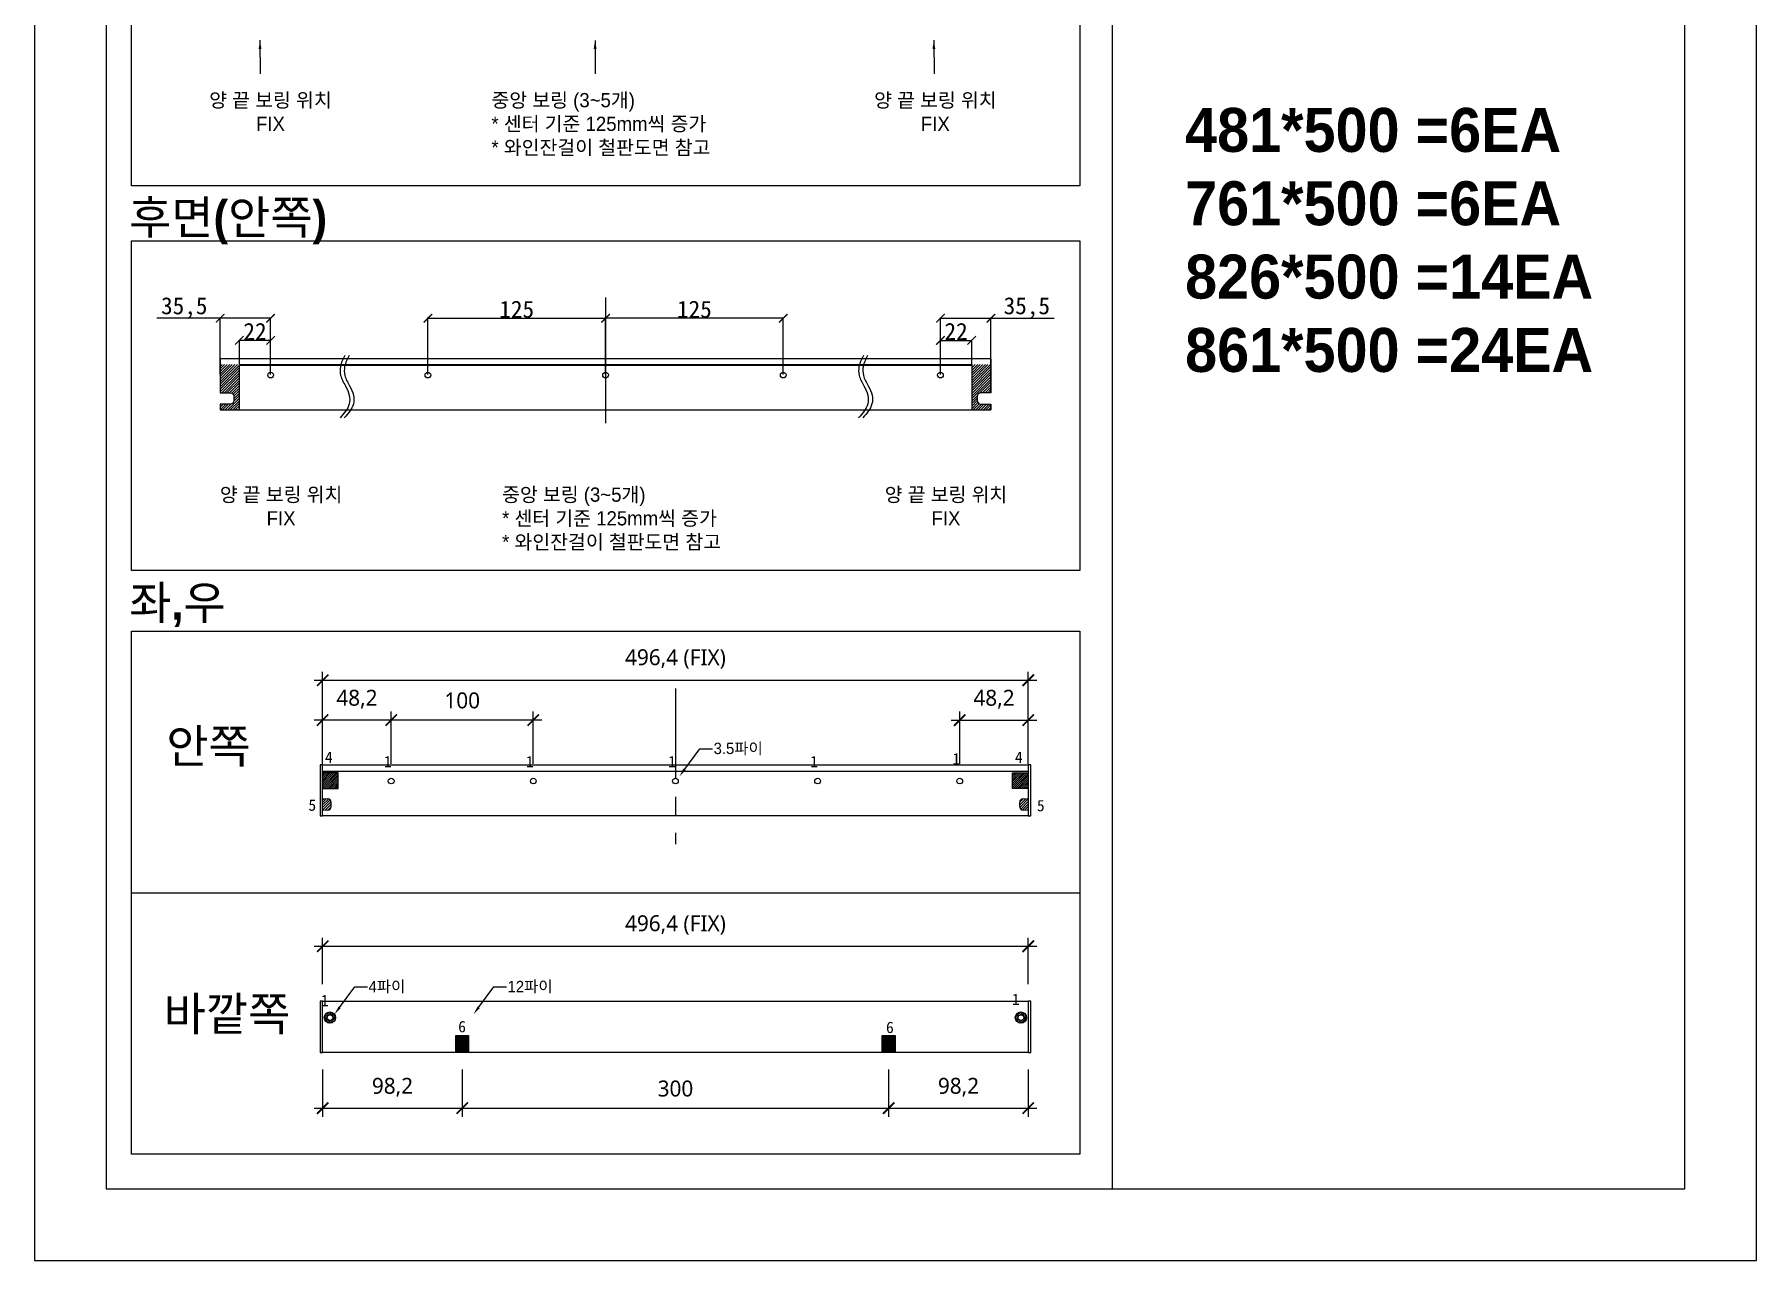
# Model space of a CAD drawing. Header units: millimetres. Extents: x -44117 to 256353, y -2095463 to 65325.
# Drawn here: x 97988 to 101017, y -1015429 to -1013272 of the extents above; entities that cross this region are included whole.
import ezdxf
from ezdxf import colors
from ezdxf.entities.mleader import LeaderData, LeaderLine
from ezdxf.math import Vec2, Vec3

# ---------------------------------------------------------------- set-up
doc = ezdxf.new("R2010")
doc.units = ezdxf.units.MM
doc.header["$LTSCALE"] = 10
doc.linetypes.add('CENTER', pattern=[50.8, 31.75, -6.35, 6.35, -6.35])
for name, color, linetype in [('! dim', 7, 'Continuous'), ('.', 8, 'Continuous'), ('01YL_text_제목 @ 1', 2, 'Continuous'), ('DEFAULT', 7, 'Continuous'), ('Steel', 3, 'Continuous'), ('TXT', 4, 'Continuous'), ('TXT @ 1', 4, 'Continuous')]:
    doc.layers.add(name, color=color, linetype=linetype)
doc.layers.add('C', color=1, linetype='CENTER', lineweight=5)
doc.styles.add('IMOS', font='', dxfattribs={"height": 3})
doc.styles.add('맑은고딕', font='malgun.ttf')
doc.styles.get('IMOS').set_extended_font_data('-윤고딕330')
doc.dimstyles.new('ISO-25', dxfattribs={"dimtxt": 2.5, "dimasz": 2.5, "dimexe": 1, "dimexo": 1, "dimtad": 1, "dimtxsty": 'Standard', "dimblk": 'ARCHTICK', "dimcen": 2.5, "dimadec": 0, "dimazin": 0, "dimtfac": 1, "dimtmove": 0, "dimatfit": 3, "dimfxl": 0, "dimarcsym": 0})
doc.dimstyles.new('Set Dim', dxfattribs={"dimtxt": 28, "dimasz": 20, "dimexe": 15, "dimexo": 30, "dimgap": 20, "dimtad": 1, "dimdec": 1, "dimtxsty": '맑은고딕', "dimblk": 'ARCHTICK', "dimcen": 10, "dimdle": 15, "dimclrd": 256, "dimclre": 256, "dimclrt": 7, "dimadec": 0, "dimazin": 0, "dimtfac": 1, "dimtdec": 1, "dimtix": 1, "dimtmove": 2, "dimatfit": 0, "dimfxl": 0, "dimarcsym": 0})
pattern_1 = [(45, (15296.215, -1026477.786), (-2.24506403, 2.24506403), [])]
pattern_2 = [(45, (12270.2058, -1027061.0365), (-2.24506403, 2.24506403), [])]
pattern_3 = [(45, (95020.2055, -1017846.4208), (-1.683798, 1.683798), [])]
pattern_4 = [(45, (95020.2063, -1018424.3317), (-1.683798, 1.683798), [])]

# ---------------------------------------------------------------- blocks, each defined once
blk = doc.blocks.new('_ArchTick')
at = {"color": 0, "linetype": 'ByBlock', "const_width": 0.15}
blk.add_lwpolyline([(-0.5, -0.5), (0.5, 0.5)], dxfattribs=at)
blk = doc.blocks.new('*D6941')
at = {"layer": '! dim', "color": 0, "lineweight": -2}
for p, q in [((99581.2, -1013870.2), (99581.2, -1013809.1)), ((99581.2, -1013810.1), (99636.2, -1013810.1)), ((99636.2, -1013851.5), (99636.2, -1013809.1))]:
    blk.add_line(p, q, dxfattribs=at)
at = {"layer": 'Defpoints', "color": 0}
for p in [(99636.2, -1013810.1), (99636.2, -1013852.5), (99581.2, -1013871.2)]:
    blk.add_point(p, dxfattribs=at)
at = {"layer": '! dim', "color": 0, "lineweight": -2, "xscale": 15, "yscale": 15, "zscale": 15, "rotation": 180}
blk.add_blockref('_ArchTick', (99581.2, -1013810.1), dxfattribs=at)
at = {"layer": '! dim', "color": 0, "lineweight": -2, "xscale": 15, "yscale": 15, "zscale": 15}
blk.add_blockref('_ArchTick', (99636.2, -1013810.1), dxfattribs=at)
at = {"layer": '! dim', "color": 0, "insert": (99608.7, -1013794.4), "char_height": 30, "attachment_point": 5}
blk.add_mtext('22', dxfattribs=at)
blk = doc.blocks.new('*D6942')
at = {"layer": '! dim', "color": 0, "lineweight": -2}
for p, q in [((99581.2, -1013870.2), (99581.2, -1013770.2)), ((99581.2, -1013771.2), (99669.9, -1013771.2)), ((99669.9, -1013870.2), (99669.9, -1013770.2)), ((99669.9, -1013771.2), (99781.2, -1013771.2))]:
    blk.add_line(p, q, dxfattribs=at)
at = {"layer": 'Defpoints', "color": 0}
for p in [(99669.9, -1013771.2), (99581.2, -1013871.2), (99669.9, -1013871.2)]:
    blk.add_point(p, dxfattribs=at)
at = {"layer": '! dim', "color": 0, "lineweight": -2, "xscale": 15, "yscale": 15, "zscale": 15, "rotation": 180}
blk.add_blockref('_ArchTick', (99581.2, -1013771.2), dxfattribs=at)
at = {"layer": '! dim', "color": 0, "lineweight": -2, "xscale": 15, "yscale": 15, "zscale": 15}
blk.add_blockref('_ArchTick', (99669.9, -1013771.2), dxfattribs=at)
at = {"layer": '! dim', "color": 0, "insert": (99733.1, -1013753.1), "char_height": 30, "attachment_point": 5}
blk.add_mtext('35,5', dxfattribs=at)
blk = doc.blocks.new('*D6943')
at = {"layer": '! dim', "color": 0, "lineweight": -2}
for p, q in [((98992.2, -1013870.2), (98992.2, -1013770.2)), ((99304.7, -1013771.2), (98992.2, -1013771.2)), ((99304.7, -1013870.2), (99304.7, -1013770.2))]:
    blk.add_line(p, q, dxfattribs=at)
at = {"layer": 'Defpoints', "color": 0}
for p in [(98992.2, -1013771.2), (98992.2, -1013871.2), (99304.7, -1013871.2)]:
    blk.add_point(p, dxfattribs=at)
at = {"layer": '! dim', "color": 0, "lineweight": -2, "xscale": 15, "yscale": 15, "zscale": 15, "rotation": 180}
blk.add_blockref('_ArchTick', (98992.2, -1013771.2), dxfattribs=at)
at = {"layer": '! dim', "color": 0, "lineweight": -2, "xscale": 15, "yscale": 15, "zscale": 15}
blk.add_blockref('_ArchTick', (99304.7, -1013771.2), dxfattribs=at)
at = {"layer": '! dim', "color": 0, "insert": (99148.4, -1013755.6), "char_height": 30, "attachment_point": 5}
blk.add_mtext('125', dxfattribs=at)
blk = doc.blocks.new('*D6944')
at = {"layer": '! dim', "color": 0, "lineweight": -2}
for p, q in [((98348.1, -1013851.5), (98348.1, -1013809.1)), ((98403.1, -1013810.1), (98348.1, -1013810.1)), ((98403.1, -1013870.2), (98403.1, -1013809.1))]:
    blk.add_line(p, q, dxfattribs=at)
at = {"layer": 'Defpoints', "color": 0}
for p in [(98348.1, -1013810.1), (98348.1, -1013852.5), (98403.1, -1013871.2)]:
    blk.add_point(p, dxfattribs=at)
at = {"layer": '! dim', "color": 0, "lineweight": -2, "xscale": 15, "yscale": 15, "zscale": 15, "rotation": 180}
blk.add_blockref('_ArchTick', (98348.1, -1013810.1), dxfattribs=at)
at = {"layer": '! dim', "color": 0, "lineweight": -2, "xscale": 15, "yscale": 15, "zscale": 15}
blk.add_blockref('_ArchTick', (98403.1, -1013810.1), dxfattribs=at)
at = {"layer": '! dim', "color": 0, "insert": (98375.6, -1013794.4), "char_height": 30, "attachment_point": 5}
blk.add_mtext('22', dxfattribs=at)
blk = doc.blocks.new('*D6945')
at = {"layer": '! dim', "color": 0, "lineweight": -2}
for p, q in [((98314.4, -1013771.2), (98203.1, -1013771.2)), ((98314.4, -1013870.2), (98314.4, -1013770.2)), ((98403.1, -1013771.2), (98314.4, -1013771.2)), ((98403.1, -1013870.2), (98403.1, -1013770.2))]:
    blk.add_line(p, q, dxfattribs=at)
at = {"layer": 'Defpoints', "color": 0}
for p in [(98314.4, -1013771.2), (98314.4, -1013871.2), (98403.1, -1013871.2)]:
    blk.add_point(p, dxfattribs=at)
at = {"layer": '! dim', "color": 0, "lineweight": -2, "xscale": 15, "yscale": 15, "zscale": 15, "rotation": 180}
blk.add_blockref('_ArchTick', (98314.4, -1013771.2), dxfattribs=at)
at = {"layer": '! dim', "color": 0, "lineweight": -2, "xscale": 15, "yscale": 15, "zscale": 15}
blk.add_blockref('_ArchTick', (98403.1, -1013771.2), dxfattribs=at)
at = {"layer": '! dim', "color": 0, "insert": (98251.2, -1013753.1), "char_height": 30, "attachment_point": 5}
blk.add_mtext('35,5', dxfattribs=at)
blk = doc.blocks.new('*D6946')
at = {"layer": '! dim', "color": 0, "lineweight": -2}
for p, q in [((98679.7, -1013870.2), (98679.7, -1013770.2)), ((98679.7, -1013771.2), (98992.2, -1013771.2)), ((98992.2, -1013870.2), (98992.2, -1013770.2))]:
    blk.add_line(p, q, dxfattribs=at)
at = {"layer": 'Defpoints', "color": 0}
for p in [(98992.2, -1013771.2), (98679.7, -1013871.2), (98992.2, -1013871.2)]:
    blk.add_point(p, dxfattribs=at)
at = {"layer": '! dim', "color": 0, "lineweight": -2, "xscale": 15, "yscale": 15, "zscale": 15, "rotation": 180}
blk.add_blockref('_ArchTick', (98679.7, -1013771.2), dxfattribs=at)
at = {"layer": '! dim', "color": 0, "lineweight": -2, "xscale": 15, "yscale": 15, "zscale": 15}
blk.add_blockref('_ArchTick', (98992.2, -1013771.2), dxfattribs=at)
at = {"layer": '! dim', "color": 0, "insert": (98835.9, -1013755.6), "char_height": 30, "attachment_point": 5}
blk.add_mtext('125', dxfattribs=at)
blk = doc.blocks.new('*D6947')
at = {"lineweight": -2}
for p, q in [((98615.1, -1014555.3), (98615.1, -1014463.1)), ((98865.1, -1014555.3), (98865.1, -1014463.1)), ((98880.1, -1014478.1), (98600.1, -1014478.1))]:
    blk.add_line(p, q, dxfattribs=at)
at = {"layer": 'Defpoints', "color": 0}
for p in [(98615.1, -1014478.1), (98615.1, -1014585.3), (98865.1, -1014585.3)]:
    blk.add_point(p, dxfattribs=at)
at = {"lineweight": -2, "xscale": 20, "yscale": 20, "zscale": 20, "rotation": 180}
blk.add_blockref('_ArchTick', (98615.1, -1014478.1), dxfattribs=at)
at = {"lineweight": -2, "xscale": 20, "yscale": 20, "zscale": 20}
blk.add_blockref('_ArchTick', (98865.1, -1014478.1), dxfattribs=at)
at = {"color": 7, "insert": (98740.1, -1014443.6), "char_height": 28, "attachment_point": 5, "style": '맑은고딕'}
blk.add_mtext('100', dxfattribs=at)
blk = doc.blocks.new('*D6948')
at = {"lineweight": -2}
for p, q in [((98494.6, -1014526.5), (98494.6, -1014393)), ((99735.6, -1014526.5), (99735.6, -1014393)), ((98479.6, -1014408), (99750.6, -1014408))]:
    blk.add_line(p, q, dxfattribs=at)
at = {"layer": 'Defpoints', "color": 0}
for p in [(99735.6, -1014408), (98494.6, -1014556.5), (99735.6, -1014556.5)]:
    blk.add_point(p, dxfattribs=at)
at = {"lineweight": -2, "xscale": 20, "yscale": 20, "zscale": 20, "rotation": 180}
blk.add_blockref('_ArchTick', (98494.6, -1014408), dxfattribs=at)
at = {"lineweight": -2, "xscale": 20, "yscale": 20, "zscale": 20}
blk.add_blockref('_ArchTick', (99735.6, -1014408), dxfattribs=at)
at = {"color": 7, "insert": (99115.1, -1014370.6), "char_height": 28, "attachment_point": 5, "style": '맑은고딕'}
blk.add_mtext('496,4 (FIX)', dxfattribs=at)
blk = doc.blocks.new('*D6949')
at = {"lineweight": -2}
for p, q in [((99615.1, -1014555.3), (99615.1, -1014463.1)), ((99735.6, -1014555.3), (99735.6, -1014463.1)), ((99600.1, -1014478.1), (99750.6, -1014478.1))]:
    blk.add_line(p, q, dxfattribs=at)
at = {"layer": 'Defpoints', "color": 0}
for p in [(99735.6, -1014478.1), (99615.1, -1014585.3), (99735.6, -1014585.3)]:
    blk.add_point(p, dxfattribs=at)
at = {"lineweight": -2, "xscale": 20, "yscale": 20, "zscale": 20, "rotation": 180}
blk.add_blockref('_ArchTick', (99615.1, -1014478.1), dxfattribs=at)
at = {"lineweight": -2, "xscale": 20, "yscale": 20, "zscale": 20}
blk.add_blockref('_ArchTick', (99735.6, -1014478.1), dxfattribs=at)
at = {"color": 7, "insert": (99675.4, -1014441.3), "char_height": 28, "attachment_point": 5, "style": '맑은고딕'}
blk.add_mtext('48,2', dxfattribs=at)
blk = doc.blocks.new('*D6950')
at = {"lineweight": -2}
for p, q in [((98494.6, -1014555.3), (98494.6, -1014463.1)), ((98615.1, -1014555.3), (98615.1, -1014463.1)), ((98630.1, -1014478.1), (98479.6, -1014478.1))]:
    blk.add_line(p, q, dxfattribs=at)
at = {"layer": 'Defpoints', "color": 0}
for p in [(98494.6, -1014478.1), (98494.6, -1014585.3), (98615.1, -1014585.3)]:
    blk.add_point(p, dxfattribs=at)
at = {"lineweight": -2, "xscale": 20, "yscale": 20, "zscale": 20, "rotation": 180}
blk.add_blockref('_ArchTick', (98494.6, -1014478.1), dxfattribs=at)
at = {"lineweight": -2, "xscale": 20, "yscale": 20, "zscale": 20}
blk.add_blockref('_ArchTick', (98615.1, -1014478.1), dxfattribs=at)
at = {"color": 7, "insert": (98554.9, -1014441.3), "char_height": 28, "attachment_point": 5, "style": '맑은고딕'}
blk.add_mtext('48,2', dxfattribs=at)
blk = doc.blocks.new('*D6951')
at = {"lineweight": -2}
for p, q in [((98479.6, -1014875.9), (99750.6, -1014875.9)), ((98494.6, -1014942.7), (98494.6, -1014860.9)), ((99735.6, -1014942.7), (99735.6, -1014860.9))]:
    blk.add_line(p, q, dxfattribs=at)
at = {"layer": 'Defpoints', "color": 0}
for p in [(99735.6, -1014875.9), (98494.6, -1014972.7), (99735.6, -1014972.7)]:
    blk.add_point(p, dxfattribs=at)
at = {"lineweight": -2, "xscale": 20, "yscale": 20, "zscale": 20, "rotation": 180}
blk.add_blockref('_ArchTick', (98494.6, -1014875.9), dxfattribs=at)
at = {"lineweight": -2, "xscale": 20, "yscale": 20, "zscale": 20}
blk.add_blockref('_ArchTick', (99735.6, -1014875.9), dxfattribs=at)
at = {"color": 7, "insert": (99115.1, -1014838.5), "char_height": 28, "attachment_point": 5, "style": '맑은고딕'}
blk.add_mtext('496,4 (FIX)', dxfattribs=at)
blk = doc.blocks.new('*D6952')
at = {"lineweight": -2}
for p, q in [((98494.6, -1015092.7), (98494.6, -1015175.7)), ((98740.1, -1015092.7), (98740.1, -1015175.7)), ((98479.6, -1015160.7), (98755.1, -1015160.7))]:
    blk.add_line(p, q, dxfattribs=at)
at = {"layer": 'Defpoints', "color": 0}
for p in [(98494.6, -1015062.7), (98740.1, -1015062.7), (98740.1, -1015160.7)]:
    blk.add_point(p, dxfattribs=at)
at = {"lineweight": -2, "xscale": 20, "yscale": 20, "zscale": 20, "rotation": 180}
blk.add_blockref('_ArchTick', (98494.6, -1015160.7), dxfattribs=at)
at = {"lineweight": -2, "xscale": 20, "yscale": 20, "zscale": 20}
blk.add_blockref('_ArchTick', (98740.1, -1015160.7), dxfattribs=at)
at = {"color": 7, "insert": (98617.4, -1015123.9), "char_height": 28, "attachment_point": 5, "style": '맑은고딕'}
blk.add_mtext('98,2', dxfattribs=at)
blk = doc.blocks.new('*D6953')
at = {"lineweight": -2}
for p, q in [((98740.1, -1015092.7), (98740.1, -1015175.7)), ((99490.1, -1015092.7), (99490.1, -1015175.7)), ((98725.1, -1015160.7), (99505.1, -1015160.7))]:
    blk.add_line(p, q, dxfattribs=at)
at = {"layer": 'Defpoints', "color": 0}
for p in [(98740.1, -1015062.7), (99490.1, -1015062.7), (99490.1, -1015160.7)]:
    blk.add_point(p, dxfattribs=at)
at = {"lineweight": -2, "xscale": 20, "yscale": 20, "zscale": 20, "rotation": 180}
blk.add_blockref('_ArchTick', (98740.1, -1015160.7), dxfattribs=at)
at = {"lineweight": -2, "xscale": 20, "yscale": 20, "zscale": 20}
blk.add_blockref('_ArchTick', (99490.1, -1015160.7), dxfattribs=at)
at = {"color": 7, "insert": (99115.1, -1015126.3), "char_height": 28, "attachment_point": 5, "style": '맑은고딕'}
blk.add_mtext('300', dxfattribs=at)
blk = doc.blocks.new('*D6954')
at = {"lineweight": -2}
for p, q in [((99490.1, -1015092.7), (99490.1, -1015175.7)), ((99735.6, -1015092.7), (99735.6, -1015175.7)), ((99475.1, -1015160.7), (99750.6, -1015160.7))]:
    blk.add_line(p, q, dxfattribs=at)
at = {"layer": 'Defpoints', "color": 0}
for p in [(99490.1, -1015062.7), (99735.6, -1015062.7), (99735.6, -1015160.7)]:
    blk.add_point(p, dxfattribs=at)
at = {"lineweight": -2, "xscale": 20, "yscale": 20, "zscale": 20, "rotation": 180}
blk.add_blockref('_ArchTick', (99490.1, -1015160.7), dxfattribs=at)
at = {"lineweight": -2, "xscale": 20, "yscale": 20, "zscale": 20}
blk.add_blockref('_ArchTick', (99735.6, -1015160.7), dxfattribs=at)
at = {"color": 7, "insert": (99612.9, -1015123.9), "char_height": 28, "attachment_point": 5, "style": '맑은고딕'}
blk.add_mtext('98,2', dxfattribs=at)

msp = doc.modelspace()

# ---------------------------------------------------------------- hatches: boundary and pattern name
at = {"layer": '.', "true_color": 0xff0000}
h = msp.add_hatch(dxfattribs=at)
h.set_pattern_fill('ANSI31', color=1)
h.set_pattern_definition(pattern_1)
h.paths.add_polyline_path([(98314.36668, -1013852.49635), (98348.11668, -1013852.49635), (98348.11668, -1013932.49635), (98341.28668, -1013932.49635), (98334.49668, -1013932.49635), (98327.74668, -1013932.49635), (98321.03668, -1013932.49635), (98314.36668, -1013932.49635), (98314.36668, -1013922.42642), (98331.98906, -1013922.42642, 0.4142135624), (98338.28276, -1013916.13271), (98338.28276, -1013908.58026, 0.4142135624), (98331.98906, -1013902.28656), (98314.36668, -1013902.28656)])
h = msp.add_hatch(dxfattribs=at)
h.set_pattern_fill('ANSI31', color=1)
h.set_pattern_definition(pattern_1)
h.paths.add_polyline_path([(99669.93982, -1013852.49635), (99636.18982, -1013852.49635), (99636.18982, -1013932.49635), (99643.01982, -1013932.49635), (99649.80982, -1013932.49635), (99656.55982, -1013932.49635), (99663.26982, -1013932.49635), (99669.93982, -1013932.49635), (99669.93982, -1013922.42642), (99652.31744, -1013922.42642, -0.4142135624), (99646.02374, -1013916.13271), (99646.02374, -1013908.58026, -0.4142135624), (99652.31744, -1013902.28656), (99669.93982, -1013902.28656)])
at = {"layer": '.'}
h = msp.add_hatch(dxfattribs=at)
h.set_pattern_fill('ANSI31', color=1, scale=0.75)
h.set_pattern_definition(pattern_3)
h.paths.add_polyline_path([(98494.60403, -1014570.76687), (98522.10403, -1014570.76687), (98522.10403, -1014598.26687), (98494.60403, -1014598.26687)])
h = msp.add_hatch(dxfattribs=at)
h.set_pattern_fill('ANSI31', color=1, scale=0.75)
h.set_pattern_definition(pattern_3)
h.paths.add_polyline_path([(99735.60403, -1014570.76687), (99708.10403, -1014570.76687), (99708.10403, -1014598.26687), (99735.60403, -1014598.26687)])
at = {"layer": '.', "true_color": 0xff0000}
h = msp.add_hatch(dxfattribs=at)
h.set_pattern_fill('ANSI31', color=1)
h.set_pattern_definition(pattern_2)
h.paths.add_polyline_path([(98503.35403, -1014616.51687), (98494.60403, -1014616.51687), (98494.60403, -1014636.51687), (98503.35403, -1014636.51687, 0.4142135624), (98509.60403, -1014630.26687), (98509.60403, -1014622.76687, 0.4142135624)])
h = msp.add_hatch(dxfattribs=at)
h.set_pattern_fill('ANSI31', color=1)
h.set_pattern_definition(pattern_2)
h.paths.add_polyline_path([(99735.60403, -1014616.51687), (99726.85403, -1014616.51687, 0.4142135624), (99720.60403, -1014622.76687), (99720.60403, -1014630.26687, 0.4142135624), (99726.85403, -1014636.51687), (99735.60403, -1014636.51687)])
at = {"layer": '.'}
h = msp.add_hatch(dxfattribs=at)
h.set_pattern_fill('ANSI31', color=1, scale=0.75)
h.set_pattern_definition(pattern_4)
h.paths.add_polyline_path([(98517.47903, -1015001.42794, -1), (98497.47903, -1015001.42794, -1)])
h.paths.add_polyline_path([(98502.47903, -1015001.42794, 1), (98512.47903, -1015001.42794, 1)], flags=16)
h = msp.add_hatch(dxfattribs=at)
h.set_pattern_fill('ANSI31', color=1, scale=0.75)
h.set_pattern_definition(pattern_4)
h.paths.add_polyline_path([(99712.72903, -1015001.42794, 1), (99732.72903, -1015001.42794, 1)])
h.paths.add_polyline_path([(99727.72903, -1015001.42794, -1), (99717.72903, -1015001.42794, -1)], flags=16)
h = msp.add_hatch(dxfattribs=at)
h.set_pattern_fill('ANSI31', color=1, scale=0.5)
h.set_pattern_definition([(45, (97267.1327, -1014742.4825), (-1.122532, 1.122532), [])])
edge = h.paths.add_edge_path()
edge.add_spline(control_points=[(98728.92369, -1015062.67794), (98740.10403, -1015062.67794), (98751.28437, -1015062.67794)], knot_values=[50.527864045, 50.527864045, 50.527864045, 59.472135955, 59.472135955, 59.472135955], weights=[1, 1, 1], degree=2, periodic=0)
edge.add_line((98751.28437, -1015062.67794), (98751.28437, -1015032.67794))
edge.add_line((98751.28437, -1015032.67794), (98728.92369, -1015032.67794))
edge.add_line((98728.92369, -1015032.67794), (98728.92369, -1015062.67794))
h = msp.add_hatch(dxfattribs=at)
h.set_pattern_fill('ANSI31', color=1, scale=0.5)
h.set_pattern_definition([(45, (98017.1327, -1014742.4825), (-1.122532, 1.122532), [])])
edge = h.paths.add_edge_path()
edge.add_spline(control_points=[(99478.92369, -1015062.67794), (99490.10403, -1015062.67794), (99501.28437, -1015062.67794)], knot_values=[50.527864045, 50.527864045, 50.527864045, 59.472135955, 59.472135955, 59.472135955], weights=[1, 1, 1], degree=2, periodic=0)
edge.add_line((99501.28437, -1015062.67794), (99501.28437, -1015032.67794))
edge.add_line((99501.28437, -1015032.67794), (99478.92369, -1015032.67794))
edge.add_line((99478.92369, -1015032.67794), (99478.92369, -1015062.67794))

# ---------------------------------------------------------------- linework, layer by layer
msp.add_line((99883.39849, -1012326.24995), (99883.39849, -1015302.5433))
at = {"lineweight": -3}
for p, q in [((98494.60403, -1014567.76687), (99735.60403, -1014567.76687)), ((98494.60403, -1014570.76687), (98494.60403, -1014598.26687)), ((99735.60403, -1014570.76687), (99735.60403, -1014598.26687))]:
    msp.add_line(p, q, dxfattribs=at)
at = {"color": 3}
msp.add_line((98158.65364, -1014781.6655, -0.0648), (99826.08533, -1014781.6655, -0.0648), dxfattribs=at)
for points in [[(97987.68562, -1015428.74679), (101016.56928, -1015428.74679), (101016.56928, -1011145.03991), (97987.68562, -1011145.03991)], [(98728.92369, -1015032.67794), (98751.28437, -1015032.67794), (98751.28437, -1015062.67794), (98728.92369, -1015062.67794)], [(99478.92369, -1015032.67794), (99501.28437, -1015032.67794), (99501.28437, -1015062.67794), (99478.92369, -1015062.67794)]]:
    msp.add_lwpolyline(points, close=True)
msp.add_lwpolyline([(98113.88911, -1012145.95925), (98113.88911, -1015302.5433), (100890.36579, -1015302.5433), (100890.36579, -1012145.95925)])
at = {"color": 1, "elevation": -0.0648}
msp.add_lwpolyline([(98158.65364, -1012952.26012), (99826.08533, -1012952.26012), (99826.08533, -1013538.199), (98158.65364, -1013538.199)], close=True, dxfattribs=at)
at = {"elevation": -0.0648}
msp.add_lwpolyline([(98158.65364, -1013634.88597), (99826.08533, -1013634.88597), (99826.08533, -1014214.9283), (98158.65364, -1014214.9283)], close=True, dxfattribs=at)
at = {"lineweight": -3}
for points in [[(99669.93982, -1013902.28656), (99669.93982, -1013896.24635), (99669.93982, -1013878.74635), (99669.93982, -1013861.24635), (99669.93982, -1013843.74635), (99669.93982, -1013843.7186), (99669.93982, -1013843.69062), (99669.93982, -1013843.63403), (99669.93982, -1013843.57673), (99669.93982, -1013843.51889), (99669.93982, -1013843.4024), (99669.93982, -1013843.34416), (99669.93982, -1013843.28623), (99669.93982, -1013843.22884), (99669.93982, -1013843.20042), (99669.93982, -1013843.17223), (99669.93982, -1013843.14429), (99669.93982, -1013843.11665), (99669.93982, -1013843.08932), (99669.93982, -1013843.06233), (99669.93982, -1013843.03573), (99669.93982, -1013843.00953), (99669.93982, -1013842.98377), (99669.93982, -1013842.95847), (99669.93982, -1013842.93367), (99669.93982, -1013842.90938), (99669.93982, -1013842.88564), (99669.93982, -1013842.86246), (99669.93982, -1013842.83988), (99669.93982, -1013842.81791), (99669.93982, -1013842.79658), (99669.93982, -1013842.7759), (99669.93982, -1013842.7559), (99669.93982, -1013842.73659), (99669.93982, -1013842.71799), (99669.93982, -1013842.7001), (99669.93982, -1013842.68295), (99669.93982, -1013842.66654), (99669.93982, -1013842.65089), (99669.93982, -1013842.63599), (99669.93982, -1013842.62186), (99669.93982, -1013842.6085), (99669.93982, -1013842.59592), (99669.93982, -1013842.58411), (99669.93982, -1013842.57308), (99669.93982, -1013842.56281), (99669.93982, -1013842.55332), (99669.93982, -1013842.5446), (99669.93982, -1013842.53663), (99669.93982, -1013842.52942), (99669.93982, -1013842.52295), (99669.93982, -1013842.51721), (99669.93982, -1013842.5122), (99669.93982, -1013842.50791), (99669.93982, -1013842.50431), (99669.93982, -1013842.5014), (99669.93982, -1013842.49917), (99669.93982, -1013842.49759), (99669.93982, -1013842.49665), (99669.93982, -1013842.49635), (99663.26982, -1013842.49635), (99656.55982, -1013842.49635), (99649.80982, -1013842.49635), (99643.01982, -1013842.49635), (99636.18982, -1013842.49635), (99609.78024, -1013842.49635), (99583.33065, -1013842.49635), (99556.84107, -1013842.49635), (99530.31148, -1013842.49635), (98992.15325, -1013842.49635), (98453.99502, -1013842.49635), (98427.46544, -1013842.49635), (98400.97585, -1013842.49635), (98374.52627, -1013842.49635), (98348.11668, -1013842.49635), (98341.28668, -1013842.49635), (98334.49668, -1013842.49635), (98327.74668, -1013842.49635), (98321.03668, -1013842.49635), (98314.36668, -1013842.49635), (98314.36668, -1013842.49665), (98314.36668, -1013842.49759), (98314.36668, -1013842.49917), (98314.36668, -1013842.5014), (98314.36668, -1013842.50431), (98314.36668, -1013842.50791), (98314.36668, -1013842.5122), (98314.36668, -1013842.51721), (98314.36668, -1013842.52295), (98314.36668, -1013842.52942), (98314.36668, -1013842.53663), (98314.36668, -1013842.5446), (98314.36668, -1013842.55332), (98314.36668, -1013842.56281), (98314.36668, -1013842.57308), (98314.36668, -1013842.58411), (98314.36668, -1013842.59592), (98314.36668, -1013842.6085), (98314.36668, -1013842.62186), (98314.36668, -1013842.63599), (98314.36668, -1013842.65089), (98314.36668, -1013842.66654), (98314.36668, -1013842.68295), (98314.36668, -1013842.7001), (98314.36668, -1013842.71799), (98314.36668, -1013842.73659), (98314.36668, -1013842.7559), (98314.36668, -1013842.7759), (98314.36668, -1013842.79658), (98314.36668, -1013842.81791), (98314.36668, -1013842.83988), (98314.36668, -1013842.86246), (98314.36668, -1013842.88564), (98314.36668, -1013842.90938), (98314.36668, -1013842.93367), (98314.36668, -1013842.95847), (98314.36668, -1013842.98377), (98314.36668, -1013843.00953), (98314.36668, -1013843.03573), (98314.36668, -1013843.06233), (98314.36668, -1013843.08932), (98314.36668, -1013843.11665), (98314.36668, -1013843.14429), (98314.36668, -1013843.17223), (98314.36668, -1013843.20042), (98314.36668, -1013843.22884), (98314.36668, -1013843.28623), (98314.36668, -1013843.34416), (98314.36668, -1013843.4024), (98314.36668, -1013843.51889), (98314.36668, -1013843.57673), (98314.36668, -1013843.63403), (98314.36668, -1013843.69062), (98314.36668, -1013843.7186), (98314.36668, -1013843.74635), (98314.36668, -1013861.24635), (98314.36668, -1013878.74635), (98314.36668, -1013896.24635), (98314.36668, -1013902.28656)], [(98314.36668, -1013922.42642), (98314.36668, -1013931.24635), (98314.36668, -1013931.27409), (98314.36668, -1013931.30207), (98314.36668, -1013931.35866), (98314.36668, -1013931.41596), (98314.36668, -1013931.4738), (98314.36668, -1013931.59029), (98314.36668, -1013931.64853), (98314.36668, -1013931.70646), (98314.36668, -1013931.76386), (98314.36668, -1013931.79227), (98314.36668, -1013931.82046), (98314.36668, -1013931.8484), (98314.36668, -1013931.87605), (98314.36668, -1013931.90338), (98314.36668, -1013931.93036), (98314.36668, -1013931.95696), (98314.36668, -1013931.98316), (98314.36668, -1013932.00892), (98314.36668, -1013932.03422), (98314.36668, -1013932.05902), (98314.36668, -1013932.08331), (98314.36668, -1013932.10705), (98314.36668, -1013932.13023), (98314.36668, -1013932.15281), (98314.36668, -1013932.17478), (98314.36668, -1013932.19611), (98314.36668, -1013932.21679), (98314.36668, -1013932.23679), (98314.36668, -1013932.2561), (98314.36668, -1013932.27471), (98314.36668, -1013932.29259), (98314.36668, -1013932.30974), (98314.36668, -1013932.32615), (98314.36668, -1013932.34181), (98314.36668, -1013932.3567), (98314.36668, -1013932.37083), (98314.36668, -1013932.38419), (98314.36668, -1013932.39677), (98314.36668, -1013932.40858), (98314.36668, -1013932.41962), (98314.36668, -1013932.42988), (98314.36668, -1013932.43937), (98314.36668, -1013932.44809), (98314.36668, -1013932.45606), (98314.36668, -1013932.46327), (98314.36668, -1013932.46974), (98314.36668, -1013932.47548), (98314.36668, -1013932.48049), (98314.36668, -1013932.48478), (98314.36668, -1013932.48838), (98314.36668, -1013932.49129), (98314.36668, -1013932.49353), (98314.36668, -1013932.4951), (98314.36668, -1013932.49604), (98314.36668, -1013932.49635), (98321.03668, -1013932.49635), (98327.74668, -1013932.49635), (98334.49668, -1013932.49635), (98341.28668, -1013932.49635), (98348.11668, -1013932.49635), (98348.11668, -1013852.49635), (98374.52627, -1013852.49635), (98400.97585, -1013852.49635), (98427.46544, -1013852.49635), (98453.99502, -1013852.49635), (98992.15325, -1013852.49635), (99530.31148, -1013852.49635), (99556.84107, -1013852.49635), (99583.33065, -1013852.49635), (99609.78024, -1013852.49635), (99636.18982, -1013852.49635), (99636.18982, -1013932.49635), (99643.01982, -1013932.49635), (99649.80982, -1013932.49635), (99656.55982, -1013932.49635), (99663.26982, -1013932.49635), (99669.93982, -1013932.49635), (99669.93982, -1013932.49604), (99669.93982, -1013932.4951), (99669.93982, -1013932.49353), (99669.93982, -1013932.49129), (99669.93982, -1013932.48838), (99669.93982, -1013932.48478), (99669.93982, -1013932.48049), (99669.93982, -1013932.47548), (99669.93982, -1013932.46974), (99669.93982, -1013932.46327), (99669.93982, -1013932.45606), (99669.93982, -1013932.44809), (99669.93982, -1013932.43937), (99669.93982, -1013932.42988), (99669.93982, -1013932.41962), (99669.93982, -1013932.40858), (99669.93982, -1013932.39677), (99669.93982, -1013932.38419), (99669.93982, -1013932.37083), (99669.93982, -1013932.3567), (99669.93982, -1013932.34181), (99669.93982, -1013932.32615), (99669.93982, -1013932.30974), (99669.93982, -1013932.29259), (99669.93982, -1013932.27471), (99669.93982, -1013932.2561), (99669.93982, -1013932.23679), (99669.93982, -1013932.21679), (99669.93982, -1013932.19611), (99669.93982, -1013932.17478), (99669.93982, -1013932.15281), (99669.93982, -1013932.13023), (99669.93982, -1013932.10705), (99669.93982, -1013932.08331), (99669.93982, -1013932.05902), (99669.93982, -1013932.03422), (99669.93982, -1013932.00892), (99669.93982, -1013931.98316), (99669.93982, -1013931.95696), (99669.93982, -1013931.93036), (99669.93982, -1013931.90338), (99669.93982, -1013931.87605), (99669.93982, -1013931.8484), (99669.93982, -1013931.82046), (99669.93982, -1013931.79227), (99669.93982, -1013931.76386), (99669.93982, -1013931.70646), (99669.93982, -1013931.64853), (99669.93982, -1013931.59029), (99669.93982, -1013931.4738), (99669.93982, -1013931.41596), (99669.93982, -1013931.35866), (99669.93982, -1013931.30207), (99669.93982, -1013931.27409), (99669.93982, -1013931.24635), (99669.93982, -1013922.42642)], [(98348.11668, -1013853.74635), (98374.52627, -1013853.74635), (98400.97585, -1013853.74635), (98427.46544, -1013853.74635), (98453.99502, -1013853.74635), (98992.15325, -1013853.74635), (99530.31148, -1013853.74635), (99556.84107, -1013853.74635), (99583.33065, -1013853.74635), (99609.78024, -1013853.74635), (99636.18982, -1013853.74635)], [(98348.11668, -1013932.49635), (98374.52627, -1013932.49635), (98400.97585, -1013932.49635), (98427.46544, -1013932.49635), (98453.99502, -1013932.49635), (98992.15325, -1013932.49635), (99530.31148, -1013932.49635), (99556.84107, -1013932.49635), (99583.33065, -1013932.49635), (99609.78024, -1013932.49635), (99636.18982, -1013932.49635)]]:
    msp.add_lwpolyline(points, dxfattribs=at)
for points in [[(98314.36668, -1013842.49635), (98314.36668, -1013902.28656), (98331.98906, -1013902.28656, -0.4142135624), (98338.28276, -1013908.58026), (98338.28276, -1013916.13271, -0.4142135624), (98331.98906, -1013922.42642), (98314.36668, -1013922.42642), (98314.36668, -1013932.49635)], [(99669.93982, -1013842.49635), (99669.93982, -1013902.28656), (99652.31744, -1013902.28656, 0.4142135624), (99646.02374, -1013908.58026), (99646.02374, -1013916.13271, 0.4142135624), (99652.31744, -1013922.42642), (99669.93982, -1013922.42642), (99669.93982, -1013932.49635)]]:
    msp.add_lwpolyline(points, format="xyb", dxfattribs=at)
at = {"color": 3, "elevation": -0.0648}
msp.add_lwpolyline([(98158.65364, -1014321.95195), (99826.08533, -1014321.95195), (99826.08533, -1015241.37905), (98158.65364, -1015241.37905)], close=True, dxfattribs=at)
at = {"color": 252, "true_color": 0x939598}
for points in [[(98494.60403, -1014556.51687), (98490.10403, -1014556.51687), (98490.10403, -1014646.51687), (98494.60403, -1014646.51687)], [(99740.10403, -1014556.51687), (99735.60403, -1014556.51687), (99735.60403, -1014646.51687), (99740.10403, -1014646.51687)], [(98494.60403, -1014972.67794), (98490.10403, -1014972.67794), (98490.10403, -1015062.67794), (98494.60403, -1015062.67794)], [(99740.10403, -1014972.67794), (99735.60403, -1014972.67794), (99735.60403, -1015062.67794), (99740.10403, -1015062.67794)]]:
    msp.add_lwpolyline(points, close=True, dxfattribs=at)
at = {"lineweight": -3}
for points in [[(98494.60403, -1014556.51687), (99735.60403, -1014556.51687), (99735.60403, -1014646.51687), (98494.60403, -1014646.51687)], [(98494.60403, -1014972.67794), (99735.60403, -1014972.67794), (99735.60403, -1015062.67794), (98494.60403, -1015062.67794)]]:
    msp.add_lwpolyline(points, close=True, dxfattribs=at)
for points in [[(98533.67579, -1013836.99494), (98525.84977, -1013856.11718), (98526.26255, -1013871.77662), (98534.54534, -1013890.0156), (98541.50174, -1013906.53024), (98541.1972, -1013922.0619), (98525.19491, -1013946.17193)], [(98541.11139, -1013836.99494), (98533.28537, -1013856.11718), (98533.69816, -1013871.77662), (98541.98094, -1013890.0156), (98548.93734, -1013906.53024), (98548.6328, -1013922.0619), (98532.63051, -1013946.17193)], [(99445.70192, -1013836.99494), (99437.8759, -1013856.11718), (99438.28868, -1013871.77662), (99446.57146, -1013890.0156), (99453.52786, -1013906.53024), (99453.22332, -1013922.0619), (99437.22103, -1013946.17193)], [(99453.13752, -1013836.99494), (99445.3115, -1013856.11718), (99445.72428, -1013871.77662), (99454.00707, -1013890.0156), (99460.96347, -1013906.53024), (99460.65892, -1013922.0619), (99444.65664, -1013946.17193)]]:
    msp.add_spline(points, degree=3)
at = {"layer": 'C'}
for p, q in [((98503.35403, -1014616.51687), (98494.60403, -1014616.51687)), ((98503.35403, -1014636.51687), (98494.60403, -1014636.51687)), ((99726.85403, -1014616.51687), (99735.60403, -1014616.51687)), ((99726.85403, -1014636.51687), (99735.60403, -1014636.51687))]:
    msp.add_line(p, q, dxfattribs=at)
at = {"layer": 'DEFAULT'}
for p, q in [((98522.10403, -1014570.76687), (98494.60403, -1014570.76687)), ((98522.10403, -1014598.26687), (98522.10403, -1014570.76687)), ((99708.10403, -1014570.76687), (99735.60403, -1014570.76687)), ((99708.10403, -1014598.26687), (99708.10403, -1014570.76687)), ((98494.60403, -1014598.26687), (98522.10403, -1014598.26687)), ((99735.60403, -1014598.26687), (99708.10403, -1014598.26687)), ((98509.60403, -1014630.26687), (98509.60403, -1014622.76687)), ((99720.60403, -1014630.26687), (99720.60403, -1014622.76687)), ((98728.92369, -1015032.67794), (98728.92369, -1015062.67794)), ((98751.28437, -1015032.67794), (98751.28437, -1015062.67794)), ((99478.92369, -1015032.67794), (99478.92369, -1015062.67794)), ((99501.28437, -1015032.67794), (99501.28437, -1015062.67794))]:
    msp.add_line(p, q, dxfattribs=at)
for centre, radius in [((98403.11668, -1013871.24635), 5), ((99581.18982, -1013871.24635), 5), ((98615.10403, -1014585.26687), 5), ((98865.10403, -1014585.26687), 5), ((99115.10403, -1014585.26687), 5), ((99365.10403, -1014585.26687), 5), ((99615.10403, -1014585.26687), 5), ((98507.47903, -1015001.42794), 10), ((98507.47903, -1015001.42794), 5), ((99722.72903, -1015001.42794), 10), ((99722.72903, -1015001.42794), 5)]:
    msp.add_circle(centre, radius, dxfattribs=at)
for centre, start, end in [((98503.35403, -1014622.76687), 0, 90), ((98503.35403, -1014630.26687), 270, 0), ((99726.85403, -1014622.76687), 90, 180), ((99726.85403, -1014630.26687), 180, 270)]:
    msp.add_arc(centre, 6.25, start, end, dxfattribs=at)
at = {"layer": 'Steel', "color": 1, "linetype": 'CENTER', "ltscale": 2}
msp.add_line((98992.15325, -1013734.54578), (98992.15325, -1013955.57928), dxfattribs=at)
at = {"layer": 'Steel', "color": 1, "linetype": 'CENTER', "ltscale": 0.5}
msp.add_line((99115.10403, -1014422.41099), (99115.10403, -1014696.42548), dxfattribs=at)
at = {"layer": 'TXT'}
for centre in [(98679.65325, -1013871.24635), (98992.15325, -1013871.24635), (99304.65325, -1013871.24635)]:
    msp.add_circle(centre, 5, dxfattribs=at)

# ---------------------------------------------------------------- texts
at = {"attachment_point": 1}
for s, width, gutter_width, heights, insert, char_height in [('{\\f굴림|b1|i0|c129|p50;481*500 =6EA\\P761*500 =6EA\\P826*500 =14EA\\P861*500 =24EA}', 23400.5355507, 300.95162, [-467.29393], (100011.4731, -1013401.30827), 77.3875595), ('{\\f굴림|b1|i0|c129|p50;후면(안쪽)}', 17876.3103929, 229.90519, [-74.05449], (98154.27195, -1013564.28375, -0.1919), 59.1184775), ('{\\f굴림|b1|i0|c129|p50;좌,우}', 17876.3103929, 229.90519, [-70.30094], (98154.27195, -1014242.07292, -0.1919), 59.1184775), ('{\\f굴림|b1|i0|c129|p50;안쪽}', 17876.3103929, 229.90519, [-65.6872], (98219.65935, -1014494.3647, -0.1919), 59.1184775), ('{\\f굴림|b1|i0|c129|p50;바깥쪽}', 17876.3103929, 229.90519, [-65.6872], (98214.9959, -1014965.32283, -0.1919), 59.1184775)]:
    msp.add_mtext_dynamic_manual_height_columns(s, width=width, gutter_width=gutter_width, heights=heights, dxfattribs=dict(at, insert=insert, char_height=char_height))
at = {"layer": '01YL_text_제목 @ 1', "color": 1, "char_height": 25, "attachment_point": 2, "style": 'IMOS'}
for insert in [(98402.78223, -1013375.08322, 0.07422), (99572.18098, -1013375.08322, 0.07422), (98421.48688, -1014068.96628, 0.07422), (99590.88563, -1014068.96628, 0.07422)]:
    msp.add_mtext_dynamic_manual_height_columns('{\\fGulim|b0|i0|c129|p50;양 끝 보링 위치\\PFIX}', width=269.7788325, gutter_width=82.47129, heights=[145.17296], dxfattribs=dict(at, insert=insert))
at = {"layer": 'DEFAULT', "char_height": 20, "width": 178.7366603}
for s, insert, attachment_point in [('4', (98505.44094, -1014543.48222, -0.01203), 5), ('1', (98615.83148, -1014551.10079), 6), ('1', (98865.83148, -1014551.10079), 6), ('1', (99115.83148, -1014551.10079), 6), ('1', (99365.83148, -1014551.10079), 6), ('1', (99615.83148, -1014546.10079), 6), ('4', (99718.94094, -1014543.48222, -0.01203), 5), ('5', (98476.34604, -1014627.71613), 5), ('5', (99757.62961, -1014628.67966), 5), ('1', (98505.27548, -1014971.30884, 0.11426), 6), ('1', (99720.58117, -1014969.23848, 0.11426), 6), ('6', (98739.81971, -1015017.36868, 0.05713), 5), ('6', (99492.29281, -1015018.69868), 5)]:
    msp.add_mtext(s, dxfattribs=dict(at, insert=insert, attachment_point=attachment_point))
at = {"layer": 'TXT @ 1', "char_height": 25, "attachment_point": 1, "style": 'IMOS'}
for insert in [(98791.50644, -1013375.08322, 0.07422), (98810.21108, -1014068.96628, 0.07422)]:
    msp.add_mtext_dynamic_manual_height_columns('{\\fGulim|b0|i0|c129|p50;중앙 보링 (3~5개)\\P* 센터 기준 125mm씩 증가\\P* 와인잔걸이 철판도면 참고}', width=478.6154434, gutter_width=82.47129, heights=[145.17296], dxfattribs=dict(at, insert=insert))

# ---------------------------------------------------------------- dimensions: what is measured, and where the dimension line sits
at = {"layer": '! dim'}
for base, p1, p2, picture, middle in [((98314.36668, -1013771.24711), (98403.11668, -1013871.24635), (98314.36668, -1013871.24635), '*D6945', (98251.24168, -1013753.12211)), ((98992.15325, -1013771.24711), (98679.65325, -1013871.24635), (98992.15325, -1013871.24635), '*D6946', (98835.90325, -1013755.62211)), ((98348.11668, -1013810.05532), (98403.11668, -1013871.24635), (98348.11668, -1013852.49635), '*D6944', (98375.61668, -1013794.43032))]:
    dim = msp.add_linear_dim(base=base, p1=p1, p2=p2, angle=180, dimstyle='ISO-25', override={"dimtxt": 30, "dimasz": 15, "dimlfac": 0.4, "dimcen": 10}, dxfattribs=at)
    dim.commit()
    dim.dimension.update_dxf_attribs({"geometry": picture, "text_midpoint": middle})
for base, p1, p2, picture, middle in [((98992.15325, -1013771.24711), (99304.65325, -1013871.24635), (98992.15325, -1013871.24635), '*D6943', (99148.40325, -1013755.62211)), ((99669.93982, -1013771.24711), (99581.18982, -1013871.24635), (99669.93982, -1013871.24635), '*D6942', (99733.06482, -1013753.12211)), ((99636.18982, -1013810.05532), (99581.18982, -1013871.24635), (99636.18982, -1013852.49635), '*D6941', (99608.68982, -1013794.43032))]:
    dim = msp.add_linear_dim(base=base, p1=p1, p2=p2, dimstyle='ISO-25', override={"dimtxt": 30, "dimasz": 15, "dimlfac": 0.4, "dimcen": 10}, dxfattribs=at)
    dim.commit()
    dim.dimension.update_dxf_attribs({"geometry": picture, "text_midpoint": middle})
for base, p1, p2, picture, middle in [((99735.60403, -1014407.99638, 0.11426), (98494.60403, -1014556.51687), (99735.60403, -1014556.51687), '*D6948', (99115.10403, -1014370.59149, 0.11426)), ((99735.60403, -1014875.91769, 0.11426), (98494.60403, -1014972.67794), (99735.60403, -1014972.67794), '*D6951', (99115.10403, -1014838.5128, 0.11426))]:
    dim = msp.add_linear_dim(base=base, p1=p1, p2=p2, text='<> (FIX)', dimstyle='Set Dim', override={"dimlfac": 0.4})
    dim.commit()
    dim.dimension.update_dxf_attribs({"geometry": picture, "text_midpoint": middle})
for base, p1, p2, picture, middle in [((98494.60403, -1014478.10808, 0.11426), (98615.10403, -1014585.26687), (98494.60403, -1014585.26687), '*D6950', (98554.85403, -1014441.29286, 0.11426)), ((98615.10403, -1014478.10808, 0.11426), (98865.10403, -1014585.26687), (98615.10403, -1014585.26687), '*D6947', (98740.10403, -1014443.56596, 0.11426)), ((99735.60403, -1014478.10808, 0.11426), (99615.10403, -1014585.26687), (99735.60403, -1014585.26687, 0.11426), '*D6949', (99675.35403, -1014441.29286, 0.11426)), ((98740.10403, -1015160.74453, 0.05713), (98494.60403, -1015062.67794), (98740.10403, -1015062.67794), '*D6952', (98617.35403, -1015123.92931, 0.05713)), ((99490.10403, -1015160.74453, 0.05713), (98740.10403, -1015062.67794), (99490.10403, -1015062.67794), '*D6953', (99115.10403, -1015126.2785, 0.05713)), ((99735.60403, -1015160.74453, 0.05713), (99490.10403, -1015062.67794), (99735.60403, -1015062.67794), '*D6954', (99612.85403, -1015123.92931, 0.05713))]:
    dim = msp.add_linear_dim(base=base, p1=p1, p2=p2, dimstyle='Set Dim', override={"dimlfac": 0.4})
    dim.commit()
    dim.dimension.update_dxf_attribs({"geometry": picture, "text_midpoint": middle})

# ---------------------------------------------------------------- leaders
ml = msp.add_multileader_mtext('Standard')
ml.set_content('{\\fGulim|b0|i0|c129|p50;3.5파이}', color=256)
ml.set_leader_properties()
ml.build(insert=Vec2(0, 0))
ml.multileader.update_dxf_attribs({"arrow_head_size": 15})
ctx = ml.context
ctx.base_point, ctx.char_height, ctx.arrow_head_size, ctx.plane_origin = Vec3(99180.19432, -1014528.52442, 0.11426), 20, 15, Vec3(99122.38506, -1014546.4259, 0.11426)
notes = []
notes.append((ctx, [(0, (1, 1, 0), (99158.25318, -1014528.52442, 0.11426), (1, 0), 21.94114, [(0, [(99122.38506, -1014576.55385, 0.11426)], 0, [])])]))
ctx.mtext.insert, ctx.mtext.flow_direction = Vec3(99182.19432, -1014517.84533, 0.11426), 5
ml = msp.add_multileader_mtext('Standard')
ml.set_content('{\\fGulim|b0|i0|c129|p50;4파이}', color=256)
ml.set_leader_properties()
ml.build(insert=Vec2(0, 0))
ml.multileader.update_dxf_attribs({"arrow_head_size": 15})
ctx = ml.context
ctx.base_point, ctx.char_height, ctx.arrow_head_size, ctx.plane_origin = Vec3(98573.31562, -1014947.43515), 20, 15, Vec3(98515.50637, -1014965.33662)
notes.append((ctx, [(0, (1, 1, 0), (98551.37448, -1014947.43515), (1, 0), 21.94114, [(0, [(98515.50637, -1014995.46457)], 0, [])])]))
ctx.mtext.insert, ctx.mtext.flow_direction = Vec3(98575.31562, -1014936.75605), 5
ml = msp.add_multileader_mtext('Standard')
ml.set_content('{\\fGulim|b0|i0|c129|p50;12파이}', color=256)
ml.set_leader_properties()
ml.build(insert=Vec2(0, 0))
ml.multileader.update_dxf_attribs({"arrow_head_size": 15})
ctx = ml.context
ctx.base_point, ctx.char_height, ctx.arrow_head_size, ctx.plane_origin = Vec3(98817.79741, -1014947.43515), 20, 15, Vec3(98759.98816, -1014965.33662)
notes.append((ctx, [(0, (1, 1, 0), (98795.85627, -1014947.43515), (1, 0), 21.94114, [(0, [(98759.98816, -1014995.46457)], 0, [])])]))
ctx.mtext.insert, ctx.mtext.flow_direction = Vec3(98819.79741, -1014936.75605), 5
at = {"layer": 'DEFAULT'}
for points in [[(98384.3966, -1013282.37944), (98384.63305, -1013341.50459)], [(99569.62177, -1013282.37944), (99569.85822, -1013341.50459)]]:
    msp.add_leader(points, dimstyle='ISO-25', override={"dimasz": 15, "dimgap": 0.625, "dimtad": 0}, dxfattribs=at)
at = {"layer": 'TXT'}
msp.add_leader([(98973.75211, -1013282.45632), (98973.98856, -1013341.58147)], dimstyle='ISO-25', override={"dimasz": 15, "dimgap": 0.625, "dimtad": 0}, dxfattribs=at)
for ctx, leaders in notes:
    for number, flags, end, landing, length, lines in leaders:
        leader = LeaderData()
        leader.index, (leader.has_last_leader_line, leader.has_dogleg_vector, leader.attachment_direction) = number, flags
        leader.last_leader_point, leader.dogleg_vector, leader.dogleg_length = Vec3(end), Vec3(landing), length
        for number, points, colour, breaks in lines:
            line = LeaderLine()
            line.index, line.vertices, line.color, line.breaks = number, Vec3.list(points), colors.encode_raw_color(colour), breaks
            leader.lines.append(line)
        ctx.leaders.append(leader)

doc.saveas('drawing.dxf')
